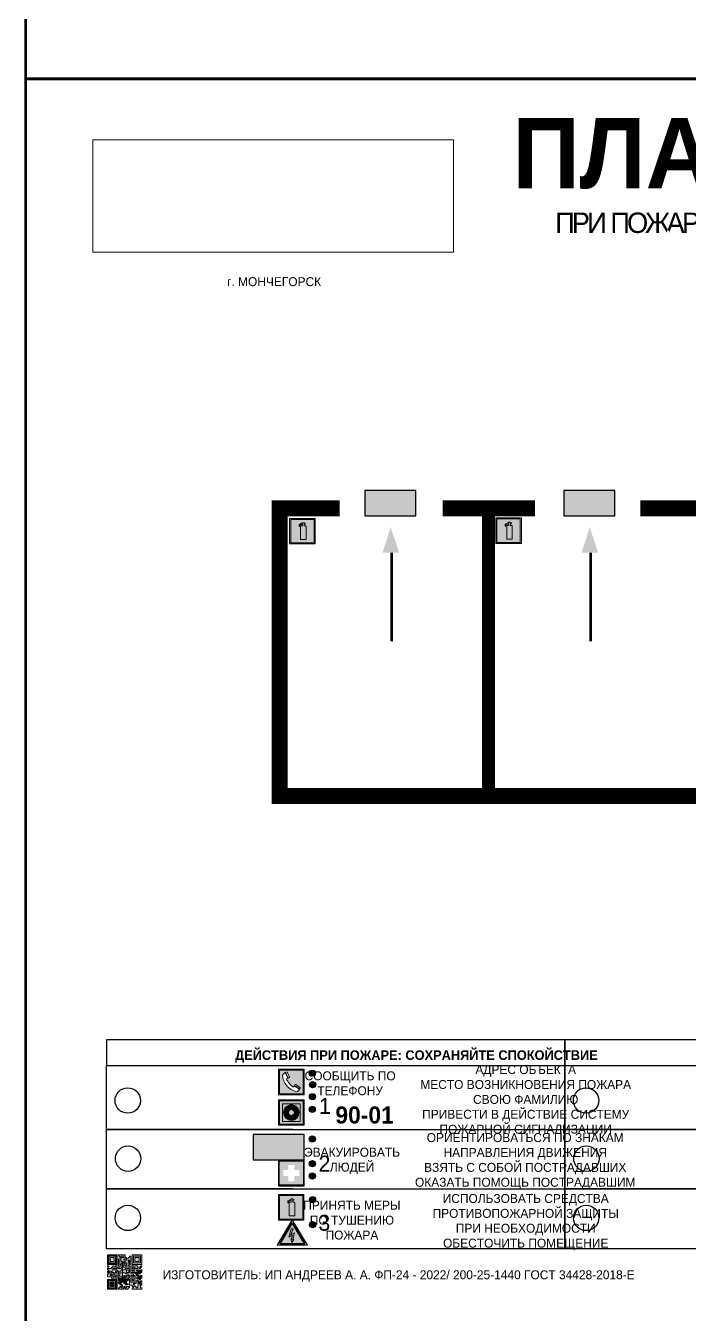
# Model space of a CAD drawing. Header units: millimetres. Extents: x 13114 to 67229, y 22859 to 38520.
# Drawn here: x 25022.8 to 25230.9, y 30509.6 to 30913.4 of the extents above; entities that cross this region are included whole.
import ezdxf

# ---------------------------------------------------------------- set-up
doc = ezdxf.new("R2010")
doc.units = ezdxf.units.MM
doc.layers.add('План_Штампы', color=7, linetype='Continuous')
doc.styles.add('обычный', font='arial.ttf')
picture_1 = doc.add_image_def('image1.jpg', size_in_pixel=(337, 105))

# ---------------------------------------------------------------- blocks, each defined once
blk = doc.blocks.new('A$C3E6D3DDE')
at = {"lineweight": 5}
h = blk.add_hatch(color=40, dxfattribs=at)
h.paths.add_polyline_path([(24.1, 1.45), (16.46, -11.35), (31.74, -11.35)])
h.paths.add_polyline_path([(24.09, -0.46), (30.03, -10.41), (18.14, -10.41)], flags=16)
h.paths.add_polyline_path([(24.54, -3.08), (23.41, -6.02), (25.13, -5.01), (24.33, -8.5), (24.82, -8.27), (23.79, -9.86), (23.4, -8.04), (23.8, -8.43), (24.04, -6.29), (22.39, -7.25), (23.44, -3.08)], flags=0)
h = blk.add_hatch(color=256, dxfattribs=at)
h.paths.add_polyline_path([(24.37, 0.03, 0.567511), (23.82, 0.03), (17.59, -10.4, 0.582454), (17.86, -10.88), (30.32, -10.88, 0.582149), (30.6, -10.4)])
h.paths.add_polyline_path([(24.09, -0.46), (18.14, -10.41), (30.03, -10.41)], flags=16)
h.paths.add_polyline_path([(24.54, -3.08), (23.41, -6.02), (25.13, -5.01), (24.33, -8.5), (24.82, -8.27), (23.79, -9.86), (23.4, -8.04), (23.8, -8.43), (24.04, -6.29), (22.39, -7.25), (23.44, -3.08)], flags=0)
h = blk.add_hatch(color=40, dxfattribs=at)
h.paths.add_polyline_path([(24.09, -0.46), (18.14, -10.41), (30.03, -10.41)])
h.paths.add_polyline_path([(24.82, -8.27), (23.79, -9.86), (23.4, -8.04), (23.8, -8.43), (24.04, -6.29), (22.39, -7.25), (23.44, -3.08), (24.54, -3.08), (23.41, -6.02), (25.13, -5.01), (24.33, -8.5)], flags=16)
at = {"color": 40, "lineweight": 5}
for p, q in [((16.46, -11.35), (24.1, 1.45)), ((24.1, 1.45), (31.74, -11.35))]:
    blk.add_line(p, q, dxfattribs=at)
at = {"lineweight": 5}
for p, q in [((17.59, -10.4), (23.82, 0.03)), ((24.37, 0.03), (30.6, -10.4)), ((18.14, -10.41), (24.09, -0.46)), ((23.44, -3.08), (22.39, -7.25)), ((22.39, -7.25), (24.04, -6.29)), ((23.41, -6.02), (24.54, -3.08)), ((25.13, -5.01), (23.41, -6.02)), ((24.54, -3.08), (23.44, -3.08)), ((24.04, -6.29), (23.8, -8.43)), ((24.09, -0.46), (30.03, -10.41)), ((24.33, -8.5), (25.13, -5.01)), ((17.86, -10.88), (30.32, -10.88)), ((18.14, -10.41), (30.03, -10.41)), ((23.8, -8.43), (23.4, -8.04)), ((23.4, -8.04), (23.79, -9.86)), ((23.79, -9.86), (24.82, -8.27)), ((24.82, -8.27), (24.33, -8.5))]:
    blk.add_line(p, q, dxfattribs=at)
at = {"color": 50, "lineweight": 5}
blk.add_line((31.74, -11.35), (16.46, -11.35), dxfattribs=at)
blk = doc.blocks.new('QR')
at = {"lineweight": 0}
h = blk.add_hatch(color=256, dxfattribs=at)
h.dxf.hatch_style = 1
h.paths.add_polyline_path([(9241.16, 2687.38), (9242.01, 2687.38), (9242.01, 2687.83), (9241.59, 2687.83), (9241.59, 2688.68), (9239.45, 2688.68), (9239.45, 2688.25), (9239.86, 2688.25), (9239.86, 2687.83), (9240.29, 2687.83), (9240.29, 2688.25), (9241.16, 2688.25), (9241.16, 2687.83), (9240.29, 2687.83), (9240.29, 2687.38), (9239.45, 2687.38), (9239.45, 2685.22), (9238.57, 2685.22), (9238.57, 2684.8), (9239.02, 2684.8), (9239.02, 2684.37), (9238.13, 2684.37), (9238.13, 2683.92), (9239.02, 2683.92), (9239.02, 2683.5), (9239.44, 2683.5), (9239.44, 2682.64), (9239.87, 2682.64), (9239.87, 2682.18), (9239.44, 2682.18), (9239.44, 2682.64), (9238.13, 2682.64), (9238.13, 2681.76), (9237.71, 2681.76), (9237.71, 2682.64), (9238.13, 2682.64), (9238.13, 2683.07), (9237.27, 2683.07), (9237.27, 2683.51), (9237.71, 2683.51), (9237.71, 2684.37), (9238.13, 2684.37), (9238.13, 2685.22), (9237.71, 2685.22), (9237.71, 2684.8), (9237.28, 2684.8), (9237.28, 2684.38), (9235.98, 2684.38), (9235.98, 2683.92), (9236.4, 2683.92), (9236.4, 2683.49), (9236.84, 2683.49), (9236.84, 2683.07), (9236.4, 2683.07), (9236.4, 2682.64), (9235.98, 2682.64), (9235.98, 2681.76), (9237.29, 2681.76), (9237.29, 2681.33), (9239.43, 2681.33), (9239.43, 2681.76), (9240.74, 2681.76), (9240.74, 2683.05), (9239.87, 2683.05), (9239.87, 2683.5), (9240.29, 2683.5), (9240.29, 2683.91), (9240.74, 2683.91), (9240.74, 2684.81), (9240.29, 2684.81), (9240.29, 2684.79), (9240.29, 2684.37), (9239.45, 2684.37), (9239.45, 2684.8), (9239.87, 2684.8), (9239.87, 2685.21), (9240.74, 2685.21), (9240.74, 2686.1), (9240.29, 2686.1), (9240.29, 2685.64), (9239.86, 2685.64), (9239.86, 2686.95), (9240.29, 2686.95), (9240.29, 2686.52), (9240.74, 2686.52), (9240.74, 2686.1), (9241.16, 2686.1), (9241.16, 2686.53), (9241.59, 2686.53), (9241.59, 2686.1), (9242.02, 2686.1), (9242.02, 2685.21), (9241.59, 2685.21), (9241.59, 2686.1), (9241.16, 2686.1), (9241.16, 2685.21), (9240.74, 2685.21), (9240.74, 2684.81), (9242.89, 2684.81), (9242.89, 2685.22), (9242.47, 2685.22), (9242.47, 2686.11), (9242.89, 2686.11), (9242.89, 2686.52), (9242.46, 2686.52), (9242.46, 2686.95), (9242.89, 2686.95), (9242.89, 2686.52), (9243.32, 2686.52), (9243.32, 2688.26), (9242.9, 2688.26), (9242.9, 2687.83), (9242.47, 2687.83), (9242.47, 2687.38), (9242.01, 2687.38), (9242.01, 2686.94), (9241.16, 2686.94)])
h.paths.add_polyline_path([(9239.02, 2682.18), (9239.02, 2681.76), (9238.54, 2681.76), (9238.54, 2682.18)], flags=16)
h.paths.add_polyline_path([(9237.27, 2682.65), (9237.27, 2682.19), (9236.83, 2682.19), (9236.83, 2682.65)], flags=16)
h = blk.add_hatch(color=256, dxfattribs=at)
h.dxf.hatch_style = 1
h.paths.add_polyline_path([(9238.15, 2687.83), (9236.83, 2687.83), (9236.83, 2686.52), (9238.15, 2686.52)], flags=0)
h.paths.add_polyline_path([(9239.01, 2685.65), (9239.01, 2688.68), (9235.98, 2688.68), (9235.98, 2685.65)])
h.paths.add_polyline_path([(9236.41, 2686.1), (9236.41, 2688.26), (9238.56, 2688.26), (9238.56, 2686.1)], flags=16)
h.paths.add_polyline_path([(9236.83, 2686.52), (9236.83, 2687.83), (9238.15, 2687.83), (9238.15, 2686.52)], flags=0)
h = blk.add_hatch(color=256, dxfattribs=at)
h.dxf.hatch_style = 1
h.paths.add_polyline_path([(9243.32, 2686.11), (9242.89, 2686.11), (9242.89, 2685.64), (9243.32, 2685.64)])
h.paths.add_polyline_path([(9239.02, 2683.07), (9239.02, 2683.5), (9238.56, 2683.5), (9238.56, 2683.07)])
h.paths.add_polyline_path([(9236.4, 2684.8), (9236.4, 2685.22), (9235.98, 2685.22), (9235.98, 2684.8)])
h.paths.add_polyline_path([(9236.4, 2683.07), (9236.4, 2683.49), (9235.98, 2683.49), (9235.98, 2683.07)])
h = blk.add_hatch(color=256, dxfattribs=at)
h.dxf.hatch_style = 1
h.paths.add_polyline_path([(9238.15, 2686.52), (9238.15, 2687.83), (9236.83, 2687.83), (9236.83, 2686.52)])
h.paths.add_polyline_path([(9245.91, 2686.52), (9245.91, 2687.83), (9244.59, 2687.83), (9244.59, 2686.52)], flags=0)
h.paths.add_polyline_path([(9246.77, 2685.65), (9246.77, 2688.68), (9243.74, 2688.68), (9243.74, 2685.65)])
h.paths.add_polyline_path([(9244.17, 2686.1), (9244.17, 2688.26), (9246.32, 2688.26), (9246.32, 2686.1)], flags=16)
h.paths.add_polyline_path([(9244.59, 2686.52), (9244.59, 2687.83), (9245.91, 2687.83), (9245.91, 2686.52)], flags=0)
h = blk.add_hatch(color=256, dxfattribs=at)
h.dxf.hatch_style = 1
h.paths.add_polyline_path([(9240.75, 2681.76), (9240.75, 2681.35), (9241.17, 2681.35), (9241.17, 2681.76)])
h.paths.add_polyline_path([(9241.6, 2682.18), (9241.17, 2682.18), (9241.17, 2681.76), (9241.6, 2681.76)])
h.paths.add_polyline_path([(9242.47, 2681.34), (9242.47, 2682.19), (9242.02, 2682.19), (9242.02, 2681.76), (9241.6, 2681.76), (9241.6, 2681.34)])
h.paths.add_polyline_path([(9239.87, 2678.3), (9239.44, 2678.3), (9239.44, 2677.89), (9241.17, 2677.89), (9241.17, 2678.3), (9240.28, 2678.3), (9240.28, 2678.73), (9239.87, 2678.73)])
h.paths.add_polyline_path([(9240.75, 2678.73), (9240.75, 2679.19), (9240.28, 2679.19), (9240.28, 2678.73)])
h.paths.add_polyline_path([(9241.6, 2678.73), (9241.17, 2678.73), (9241.17, 2678.3), (9241.6, 2678.3)])
h.paths.add_polyline_path([(9242.02, 2678.3), (9241.6, 2678.3), (9241.6, 2677.89), (9242.48, 2677.89), (9242.48, 2678.31), (9242.9, 2678.31), (9242.9, 2678.73), (9242.02, 2678.73)])
h.paths.add_polyline_path([(9246.36, 2684.37), (9246.36, 2684.79), (9245.93, 2684.79), (9245.93, 2684.37)])
h.paths.add_polyline_path([(9246.78, 2685.2), (9246.36, 2685.2), (9246.36, 2684.79), (9246.78, 2684.79)])
h.paths.add_polyline_path([(9245.91, 2687.83), (9244.59, 2687.83), (9244.59, 2686.52), (9245.91, 2686.52)])
h = blk.add_hatch(color=256, dxfattribs=at)
h.dxf.hatch_style = 1
h.paths.add_polyline_path([(9243.32, 2682.64), (9243.32, 2683.07), (9244.62, 2683.07), (9244.62, 2684.37), (9243.74, 2684.37), (9243.74, 2684.8), (9244.62, 2684.8), (9244.62, 2684.37), (9245.48, 2684.37), (9245.48, 2685.22), (9243.32, 2685.22), (9243.32, 2683.5), (9242.89, 2683.5), (9242.89, 2683.06), (9242.01, 2683.06), (9242.01, 2683.91), (9242.47, 2683.91), (9242.47, 2683.5), (9242.89, 2683.5), (9242.89, 2684.38), (9241.59, 2684.38), (9241.59, 2683.91), (9240.74, 2683.91), (9240.74, 2683.05), (9241.59, 2683.05), (9241.59, 2682.64), (9242.47, 2682.64), (9242.47, 2682.19), (9242.91, 2682.19), (9242.91, 2681.34), (9242.48, 2681.34), (9242.48, 2680.91), (9242.91, 2680.91), (9242.91, 2679.17), (9243.75, 2679.17), (9243.75, 2678.73), (9244.2, 2678.73), (9244.2, 2678.3), (9243.75, 2678.3), (9243.75, 2677.88), (9246.78, 2677.88), (9246.78, 2678.3), (9246.35, 2678.3), (9246.35, 2679.19), (9245.48, 2679.19), (9245.48, 2678.31), (9245.05, 2678.31), (9245.05, 2678.73), (9244.62, 2678.73), (9244.62, 2679.19), (9244.2, 2679.19), (9244.2, 2679.61), (9245.05, 2679.61), (9245.05, 2680.46), (9245.48, 2680.46), (9245.48, 2681.34), (9245.04, 2681.34), (9245.04, 2681.76), (9244.63, 2681.76), (9244.63, 2682.19), (9244.21, 2682.19), (9244.21, 2681.76), (9243.32, 2681.76), (9243.32, 2682.19), (9244.21, 2682.19), (9244.21, 2682.64)])
h.paths.add_polyline_path([(9243.75, 2683.49), (9243.75, 2683.92), (9244.21, 2683.92), (9244.21, 2683.49)], flags=16)
h.paths.add_polyline_path([(9243.32, 2681.34), (9244.63, 2681.34), (9244.63, 2680.04), (9243.32, 2680.04)], flags=16)
h.paths.add_polyline_path([(9243.76, 2680.89), (9244.18, 2680.89), (9244.18, 2680.48), (9243.76, 2680.48)], flags=0)
h = blk.add_hatch(color=256, dxfattribs=at)
h.dxf.hatch_style = 1
h.paths.add_polyline_path([(9246.36, 2683.07), (9246.78, 2683.07), (9246.78, 2683.92), (9246.36, 2683.92), (9246.36, 2683.49), (9245.92, 2683.49), (9245.92, 2683.92), (9245.06, 2683.92), (9245.06, 2683.49), (9245.48, 2683.49), (9245.48, 2683.07), (9244.62, 2683.07), (9244.62, 2682.65), (9245.05, 2682.65), (9245.05, 2682.18), (9245.48, 2682.18), (9245.48, 2682.65), (9246.36, 2682.65)])
h.paths.add_polyline_path([(9246.78, 2682.18), (9246.36, 2682.18), (9246.36, 2681.75), (9245.92, 2681.75), (9245.92, 2682.18), (9245.48, 2682.18), (9245.48, 2681.34), (9245.48, 2681.34), (9245.94, 2681.34), (9245.94, 2680.91), (9246.36, 2680.91), (9246.36, 2681.34), (9246.78, 2681.34)])
h = blk.add_hatch(color=256, dxfattribs=at)
h.dxf.hatch_style = 1
h.paths.add_polyline_path([(9235.98, 2680.9), (9235.98, 2677.86), (9239.02, 2677.86), (9239.02, 2680.9)])
h.paths.add_polyline_path([(9238.57, 2680.48), (9238.57, 2678.32), (9236.41, 2678.32), (9236.41, 2680.48)], flags=16)
h.paths.add_polyline_path([(9238.15, 2680.05), (9238.15, 2678.74), (9236.83, 2678.74), (9236.83, 2680.05)], flags=0)
h = blk.add_hatch(color=256, dxfattribs=at)
h.dxf.hatch_style = 1
h.paths.add_polyline_path([(9238.15, 2680.05), (9236.83, 2680.05), (9236.83, 2678.74), (9238.15, 2678.74)])
h = blk.add_hatch(color=256, dxfattribs=at)
h.dxf.hatch_style = 1
h.paths.add_polyline_path([(9242.02, 2680.46), (9242.48, 2680.46), (9242.48, 2680.91), (9241.58, 2680.91), (9241.58, 2681.35), (9241.17, 2681.35), (9241.17, 2680.91), (9240.75, 2680.91), (9240.75, 2681.33), (9239.43, 2681.33), (9239.43, 2680.46), (9239.86, 2680.46), (9239.86, 2680.92), (9240.3, 2680.92), (9240.3, 2680.46), (9239.86, 2680.46), (9239.86, 2680.04), (9239.44, 2680.04), (9239.44, 2679.62), (9239.86, 2679.62), (9239.86, 2679.19), (9240.29, 2679.19), (9240.29, 2680.03), (9241.18, 2680.03), (9241.18, 2680.47), (9241.6, 2680.47), (9241.6, 2680.03), (9241.18, 2680.03), (9241.18, 2679.61), (9241.6, 2679.61), (9241.6, 2679.19), (9242.47, 2679.19), (9242.47, 2679.6), (9242.02, 2679.6)])
h = blk.add_hatch(color=256, dxfattribs=at)
h.dxf.hatch_style = 1
h.paths.add_polyline_path([(9244.18, 2680.48), (9244.18, 2680.89), (9243.76, 2680.89), (9243.76, 2680.48)])
h = blk.add_hatch(color=256, dxfattribs=at)
h.dxf.hatch_style = 1
h.paths.add_polyline_path([(9245.93, 2680.04), (9245.93, 2680.46), (9245.48, 2680.46), (9245.48, 2679.62), (9246.35, 2679.62), (9246.35, 2680.04)])
h.paths.add_polyline_path([(9246.78, 2680.04), (9246.78, 2680.46), (9246.35, 2680.46), (9246.35, 2680.04)])
h.paths.add_polyline_path([(9246.78, 2679.18), (9246.78, 2679.62), (9246.35, 2679.62), (9246.35, 2679.18)])
for points in [[(9237.71, 2685.22), (9238.13, 2685.22), (9238.13, 2684.37), (9237.71, 2684.37), (9237.71, 2683.51), (9237.27, 2683.51), (9237.27, 2683.07), (9238.13, 2683.07), (9238.13, 2682.64), (9237.71, 2682.64), (9237.71, 2681.76), (9238.13, 2681.76), (9238.13, 2682.64), (9239.44, 2682.64), (9239.44, 2683.5), (9239.02, 2683.5), (9239.02, 2683.07), (9238.56, 2683.07), (9238.56, 2683.5), (9239.02, 2683.5), (9239.02, 2683.92), (9238.13, 2683.92), (9238.13, 2684.37), (9239.02, 2684.37), (9239.02, 2684.8), (9238.57, 2684.8), (9238.57, 2685.22), (9239.45, 2685.22), (9239.45, 2687.38), (9240.29, 2687.38), (9240.29, 2687.83), (9239.86, 2687.83), (9239.86, 2688.25), (9239.45, 2688.25), (9239.45, 2688.68), (9241.59, 2688.68), (9241.59, 2687.83), (9242.01, 2687.83), (9242.01, 2687.38), (9242.47, 2687.38), (9242.47, 2687.83), (9242.9, 2687.83), (9242.9, 2688.26), (9243.32, 2688.26), (9243.32, 2686.52), (9242.89, 2686.52), (9242.89, 2686.11), (9243.32, 2686.11), (9243.32, 2685.64), (9242.89, 2685.64), (9242.89, 2686.11), (9242.47, 2686.11), (9242.47, 2685.22), (9242.89, 2685.22), (9242.89, 2684.81), (9240.74, 2684.81), (9240.74, 2683.91), (9241.59, 2683.91), (9241.59, 2684.38), (9242.89, 2684.38), (9242.89, 2683.5), (9242.47, 2683.5), (9242.47, 2683.91), (9242.01, 2683.91), (9242.01, 2683.06), (9242.89, 2683.06), (9242.89, 2683.5), (9243.32, 2683.5), (9243.32, 2685.22), (9245.48, 2685.22), (9245.48, 2684.37), (9244.62, 2684.37), (9244.62, 2683.07), (9245.48, 2683.07), (9245.48, 2683.49), (9245.06, 2683.49), (9245.06, 2683.92), (9245.92, 2683.92), (9245.92, 2683.49), (9246.36, 2683.49), (9246.36, 2683.92), (9246.78, 2683.92), (9246.78, 2683.07), (9246.36, 2683.07), (9246.36, 2682.65), (9245.48, 2682.65), (9245.48, 2682.18), (9245.92, 2682.18), (9245.92, 2681.75), (9246.36, 2681.75), (9246.36, 2682.18), (9246.78, 2682.18), (9246.78, 2681.34), (9246.36, 2681.34), (9246.36, 2680.91), (9245.94, 2680.91), (9245.94, 2681.34), (9245.48, 2681.34), (9245.48, 2680.46), (9245.93, 2680.46), (9245.93, 2680.04), (9246.35, 2680.04), (9246.35, 2680.46), (9246.78, 2680.46), (9246.78, 2680.04), (9246.78, 2680.04), (9246.35, 2680.04), (9246.35, 2679.62), (9246.78, 2679.62), (9246.78, 2679.18), (9246.35, 2679.18), (9246.35, 2678.3), (9246.78, 2678.3), (9246.78, 2677.88), (9243.75, 2677.88), (9243.75, 2678.3), (9244.2, 2678.3), (9244.2, 2678.73), (9243.75, 2678.73), (9243.75, 2679.17), (9242.91, 2679.17), (9242.91, 2680.91), (9242.48, 2680.91), (9242.48, 2680.46), (9242.02, 2680.46), (9242.02, 2679.6), (9242.47, 2679.6), (9242.47, 2679.19), (9241.6, 2679.19), (9241.6, 2679.61), (9241.18, 2679.61), (9241.18, 2680.03), (9240.29, 2680.03), (9240.29, 2679.19), (9240.75, 2679.19), (9240.75, 2678.73), (9240.28, 2678.73), (9240.28, 2678.3), (9241.17, 2678.3), (9241.17, 2678.73), (9241.6, 2678.73), (9241.6, 2678.3), (9242.02, 2678.3), (9242.02, 2678.73), (9242.9, 2678.73), (9242.9, 2678.31), (9242.48, 2678.31), (9242.48, 2677.89), (9241.6, 2677.89), (9241.6, 2678.3), (9241.17, 2678.3), (9241.17, 2677.89), (9239.44, 2677.89), (9239.44, 2678.3), (9239.87, 2678.3), (9239.87, 2678.73), (9240.28, 2678.73), (9240.28, 2679.19), (9240.29, 2679.19), (9239.86, 2679.19), (9239.86, 2679.62), (9239.44, 2679.62), (9239.44, 2680.04), (9239.86, 2680.04), (9239.86, 2680.46), (9239.43, 2680.46), (9239.43, 2681.33), (9237.29, 2681.33), (9237.29, 2681.76), (9235.98, 2681.76), (9235.98, 2682.64), (9236.4, 2682.64), (9236.4, 2683.07), (9235.98, 2683.07), (9235.98, 2683.49), (9236.4, 2683.49), (9236.4, 2683.92), (9235.98, 2683.92), (9235.98, 2684.38), (9237.28, 2684.38), (9237.28, 2684.8), (9237.71, 2684.8), (9237.71, 2685.22), (9237.92, 2685.22)], [(9240.74, 2686.1), (9240.74, 2686.52), (9240.29, 2686.52), (9240.29, 2686.95), (9239.86, 2686.95), (9239.86, 2685.64), (9240.29, 2685.64), (9240.29, 2686.1), (9240.74, 2686.1), (9240.74, 2686.52)], [(9240.74, 2683.05), (9240.74, 2681.76), (9239.43, 2681.76), (9239.43, 2681.33), (9240.75, 2681.33), (9240.75, 2681.35), (9240.75, 2680.91), (9241.17, 2680.91), (9241.17, 2681.35), (9241.58, 2681.35), (9241.58, 2680.91), (9242.48, 2680.91), (9242.48, 2681.34), (9242.91, 2681.34), (9242.91, 2682.19), (9242.47, 2682.19), (9242.47, 2682.64), (9241.59, 2682.64), (9241.59, 2683.05), (9240.74, 2683.05)], [(9240.74, 2685.21), (9239.87, 2685.21), (9239.87, 2684.8), (9239.45, 2684.8), (9239.45, 2684.37), (9240.29, 2684.37), (9240.29, 2684.79), (9240.29, 2684.81), (9240.74, 2684.81), (9240.74, 2685.21), (9239.87, 2685.21)], [(9240.74, 2683.91), (9240.29, 2683.91), (9240.29, 2683.5), (9239.87, 2683.5), (9239.87, 2683.05), (9240.74, 2683.05), (9240.74, 2683.91)], [(9241.6, 2681.76), (9242.02, 2681.76), (9242.02, 2682.19), (9242.47, 2682.19), (9242.47, 2681.34), (9241.6, 2681.34), (9241.6, 2681.76)], [(9244.62, 2683.07), (9243.32, 2683.07), (9243.32, 2682.64), (9244.21, 2682.64), (9244.21, 2682.19), (9243.32, 2682.19), (9243.32, 2681.76), (9244.21, 2681.76), (9244.21, 2682.19), (9244.63, 2682.19), (9244.63, 2681.76), (9245.04, 2681.76), (9245.04, 2681.34), (9245.48, 2681.34)], [(9244.62, 2684.37), (9244.62, 2684.8), (9243.74, 2684.8), (9243.74, 2684.37), (9244.62, 2684.37)], [(9245.48, 2682.18), (9245.05, 2682.18), (9245.05, 2682.65), (9244.62, 2682.65), (9244.62, 2683.07)], [(9245.48, 2682.18), (9245.48, 2681.34)], [(9239.86, 2680.46), (9239.86, 2680.92), (9240.3, 2680.92), (9240.3, 2680.46), (9239.86, 2680.46)], [(9245.48, 2680.46), (9245.05, 2680.46), (9245.05, 2679.61), (9244.2, 2679.61), (9244.2, 2679.19), (9244.62, 2679.19), (9244.62, 2678.73), (9245.05, 2678.73), (9245.05, 2678.31), (9245.48, 2678.31), (9245.48, 2679.19), (9246.35, 2679.19), (9246.35, 2679.07)], [(9246.35, 2679.62), (9245.48, 2679.62), (9245.48, 2680.46)], [(9245.48, 2680.46), (9245.48, 2679.62), (9246.35, 2679.62), (9246.35, 2680.04), (9245.93, 2680.04), (9245.93, 2680.46), (9245.48, 2680.46), (9245.48, 2679.62)], [(9246.35, 2679.62), (9246.35, 2679.18)]]:
    blk.add_lwpolyline(points, dxfattribs=at)
for points in [[(9235.98, 2685.65), (9239.01, 2685.65), (9239.01, 2688.68), (9235.98, 2688.68)], [(9236.41, 2688.26), (9238.56, 2688.26), (9238.56, 2686.1), (9236.41, 2686.1)], [(9236.83, 2687.83), (9238.15, 2687.83), (9238.15, 2686.52), (9236.83, 2686.52)], [(9240.29, 2687.83), (9241.16, 2687.83), (9241.16, 2688.25), (9240.29, 2688.25)], [(9240.29, 2688.25), (9241.16, 2688.25), (9241.16, 2687.83), (9240.29, 2687.83)], [(9241.16, 2686.1), (9240.74, 2686.1), (9240.74, 2685.21), (9241.16, 2685.21)], [(9242.01, 2687.38), (9241.16, 2687.38), (9241.16, 2686.94), (9242.01, 2686.94)], [(9241.16, 2687.38), (9242.01, 2687.38), (9242.01, 2686.94), (9241.16, 2686.94)], [(9241.16, 2686.53), (9241.59, 2686.53), (9241.59, 2686.1), (9241.16, 2686.1)], [(9241.59, 2686.1), (9242.02, 2686.1), (9242.02, 2685.21), (9241.59, 2685.21)], [(9242.89, 2686.52), (9242.46, 2686.52), (9242.46, 2686.95), (9242.89, 2686.95)], [(9243.74, 2685.65), (9246.77, 2685.65), (9246.77, 2688.68), (9243.74, 2688.68)], [(9244.17, 2688.26), (9246.32, 2688.26), (9246.32, 2686.1), (9244.17, 2686.1)], [(9244.59, 2687.83), (9245.91, 2687.83), (9245.91, 2686.52), (9244.59, 2686.52)], [(9235.98, 2684.8), (9236.4, 2684.8), (9236.4, 2685.22), (9235.98, 2685.22)], [(9236.4, 2683.07), (9236.84, 2683.07), (9236.84, 2683.49), (9236.4, 2683.49)], [(9236.83, 2682.19), (9237.27, 2682.19), (9237.27, 2682.65), (9236.83, 2682.65)], [(9238.54, 2682.18), (9239.02, 2682.18), (9239.02, 2681.76), (9238.54, 2681.76)], [(9239.44, 2682.64), (9239.87, 2682.64), (9239.87, 2682.18), (9239.44, 2682.18)], [(9240.75, 2681.76), (9241.17, 2681.76), (9241.17, 2681.35), (9240.75, 2681.35)], [(9241.17, 2682.18), (9241.6, 2682.18), (9241.6, 2681.76), (9241.17, 2681.76)], [(9243.75, 2683.92), (9244.21, 2683.92), (9244.21, 2683.49), (9243.75, 2683.49)], [(9245.93, 2684.79), (9246.36, 2684.79), (9246.36, 2684.37), (9245.93, 2684.37)], [(9246.36, 2685.2), (9246.78, 2685.2), (9246.78, 2684.79), (9246.36, 2684.79)], [(9235.98, 2677.86), (9239.02, 2677.86), (9239.02, 2680.9), (9235.98, 2680.9)], [(9236.41, 2680.48), (9238.57, 2680.48), (9238.57, 2678.32), (9236.41, 2678.32)], [(9236.83, 2680.05), (9238.15, 2680.05), (9238.15, 2678.74), (9236.83, 2678.74)], [(9241.18, 2680.03), (9241.6, 2680.03), (9241.6, 2680.47), (9241.18, 2680.47)], [(9243.32, 2680.04), (9244.63, 2680.04), (9244.63, 2681.34), (9243.32, 2681.34)], [(9243.76, 2680.89), (9244.18, 2680.89), (9244.18, 2680.48), (9243.76, 2680.48)]]:
    blk.add_lwpolyline(points, close=True, dxfattribs=at)
blk = doc.blocks.new('A$C456E1F9C')
at = {"lineweight": 5}
h = blk.add_hatch(color=242, dxfattribs=at)
h.paths.add_polyline_path([(0.51, -1.47), (0.51, -13.26), (12.29, -13.26), (12.29, -1.47)])
h.paths.add_polyline_path([(5.42, -4.95, -0.254479), (4.78, -5.4), (3.52, -2.53, -0.209735), (4.23, -2.4)], flags=16)
h.paths.add_polyline_path([(8.53, -8.6), (10.87, -10.17), (10.54, -10.76), (8.03, -9.13, -0.192251)], flags=16)
h.paths.add_polyline_path([(4.61, -5.49, 0.005518), (3.87, -5.72, 0.128647), (7.49, -10.01, 0.00809), (7.83, -9.33), (10.47, -10.97, -0.16736), (8.99, -12.25, -0.327862), (1.95, -3.95, -0.166952), (3.36, -2.62)], flags=16)
at = {"color": 242, "lineweight": 5}
for p, q in [((0, -13.77), (0, -0.97)), ((12.8, -0.97), (0, -0.97)), ((4.61, -5.49), (3.36, -2.62)), ((3.52, -2.53), (4.78, -5.4)), ((4.23, -2.4), (5.42, -4.95)), ((12.8, -13.77), (12.8, -0.97)), ((7.83, -9.33), (10.47, -10.97)), ((8.03, -9.13), (10.54, -10.76)), ((10.81, -10.12), (8.53, -8.6)), ((10.54, -10.76), (10.8, -10.3)), ((10.8, -10.3), (10.81, -10.12)), ((0, -13.77), (12.8, -13.77))]:
    blk.add_line(p, q, dxfattribs=at)
blk.add_lwpolyline([(0.51, -1.47), (12.29, -1.47), (12.29, -13.26), (0.51, -13.26)], close=True, dxfattribs=at)
for centre, radius, start, end in [((4.59, -5.34), 2.99, 114.28453, 152.19739), ((11.12, -3.31), 9.19, 183.99153, 256.60086), ((4.02, -3.27), 0.891, 76.32839, 123.70924), ((14.98, -39.1), 35.17, 107.14873, 108.41345), ((13.86, -0.94), 11.08, 205.55365, 234.87622), ((4.68, -4.59), 0.824, 276.9621, 334.07228), ((-13.31, 0.8), 23.44, 332.54871, 334.40268), ((8.94, -9.5), 0.989, 114.40924, 157.93883), ((7.87, -9.46), 3, 291.92908, 329.9329)]:
    blk.add_arc(centre, radius, start, end, dxfattribs=at)
blk = doc.blocks.new('A$C54414219')
at = {"true_color": 0xffffff}
h = blk.add_hatch(color=7, dxfattribs=at)
h.paths.add_polyline_path([(2.39, -9.45), (2.39, -18.3), (11.23, -18.3), (11.23, -9.45)], flags=0)
h.paths.add_polyline_path([(10.71, -13.87, -1), (2.92, -13.87, -1)], flags=0)
h.paths.add_polyline_path([(8.3, -13.87, -1), (5.33, -13.87, -1)], flags=0)
h.paths.add_polyline_path([(0.41, -7.47), (0.41, -20.27), (13.21, -20.27), (13.21, -7.47)])
h.paths.add_polyline_path([(0.92, -19.77), (12.71, -19.77), (12.71, -7.98), (0.92, -7.98)], flags=16)
h.paths.add_polyline_path([(11.23, -9.45), (11.23, -18.3), (2.39, -18.3), (2.39, -9.45)], flags=0)
at = {"lineweight": 5}
h = blk.add_hatch(color=242, dxfattribs=at)
h.paths.add_polyline_path([(12.71, -7.98), (0.92, -7.98), (0.92, -19.77), (12.71, -19.77)])
h.paths.add_polyline_path([(11.23, -18.3), (2.39, -18.3), (2.39, -9.45), (11.23, -9.45)], flags=16)
h.paths.add_polyline_path([(10.71, -13.87, -1), (2.92, -13.87, -1)], flags=0)
h.paths.add_polyline_path([(8.3, -13.87, -1), (5.33, -13.87, -1)], flags=0)
at = {"true_color": 0xffffff}
h = blk.add_hatch(color=7, dxfattribs=at)
h.paths.add_polyline_path([(2.39, -9.45), (2.39, -18.3), (11.23, -18.3), (11.23, -9.45)])
h.paths.add_polyline_path([(10.71, -13.87, -1), (2.92, -13.87, -1)], flags=16)
h.paths.add_polyline_path([(8.3, -13.87, -1), (5.33, -13.87, -1)], flags=0)
at = {"lineweight": 5}
h = blk.add_hatch(color=242, dxfattribs=at)
h.paths.add_polyline_path([(2.92, -13.87, 1), (10.71, -13.87, 1)])
h.paths.add_polyline_path([(8.3, -13.87, -1), (5.33, -13.87, -1)], flags=16)
at = {"color": 242, "lineweight": 5}
for p, q in [((0.41, -20.27), (0.41, -7.47)), ((0.41, -7.47), (13.21, -7.47)), ((0.41, -7.47), (13.21, -7.47)), ((13.21, -20.27), (13.21, -7.47)), ((0.41, -20.27), (13.21, -20.27))]:
    blk.add_line(p, q, dxfattribs=at)
for points in [[(0.92, -7.98), (12.71, -7.98), (12.71, -19.77), (0.92, -19.77)], [(2.39, -9.45), (11.23, -9.45), (11.23, -18.3), (2.39, -18.3)]]:
    blk.add_lwpolyline(points, close=True, dxfattribs=at)
for radius in [3.89, 1.49]:
    blk.add_circle((6.81, -13.87), radius, dxfattribs=at)
blk = doc.blocks.new('A$C32E8229D')
at = {"true_color": 0xffffff}
blk.add_hatch(color=7, dxfattribs=at).paths.add_polyline_path([(0, 0), (0, -8), (16, -8), (16, 0)])
h = blk.add_hatch(color=126)
h.paths.add_polyline_path([(0.2, -0.2), (15.8, -0.2), (15.8, -7.8), (0.2, -7.8)])
h.paths.add_polyline_path([(13.49, -2.05), (12.08, -2.05), (11.37, -2.63, 0.162397), (11.29, -2.84), (11.29, -3.63), (10.35, -3.63), (10.35, -4.05), (11.68, -4.05), (11.68, -3.48), (12.26, -4.28), (11.29, -5.1), (11.29, -6.78), (11.85, -6.78), (11.85, -5.44), (12.8, -4.64), (12.8, -5.94), (14.46, -5.94), (14.46, -5.39), (13.45, -5.39), (13.45, -3.97), (12.46, -2.59), (13.15, -2.59), (13.69, -3.34), (14.18, -3)], flags=16)
h.paths.add_polyline_path([(10.74, -1.82, 1), (11.8, -1.82, 1)], flags=16)
h.paths.add_polyline_path([(9.39, -3.59), (5.99, -3.59), (6.56, -3.03), (5.91, -3.03), (5.1, -3.83), (5.91, -4.64), (6.56, -4.64), (5.99, -4.09), (9.39, -4.09)], flags=16)
h.paths.add_polyline_path([(4.29, -1.08), (1.72, -1.08), (1.72, -6.6), (4.29, -6.6)], flags=16)
at = {"color": 126}
blk.add_lwpolyline([(16, -8), (0, -8), (0, 0), (16, 0)], close=True, dxfattribs=at)
blk = doc.blocks.new('A$C18900ED3')
h = blk.add_hatch(color=126)
h.paths.add_polyline_path([(-0.18, -0.18), (-7.02, -0.18), (-7.02, -7.02), (-0.18, -7.02)])
h.paths.add_polyline_path([(-5.89, -4.46), (-5.89, -2.77), (-4.46, -2.77), (-4.46, -1.31), (-2.77, -1.31), (-2.77, -2.77), (-1.33, -2.77), (-1.33, -4.46), (-2.77, -4.46), (-2.77, -5.89), (-4.46, -5.89), (-4.46, -4.46)], flags=16)
at = {"color": 126}
for p, q in [((-7.2, 0), (-7.2, -7.2)), ((0, 0), (-7.2, 0)), ((0, -7.2), (0, 0)), ((-7.02, -7.02), (-7.02, -0.18)), ((-7.02, -0.18), (-0.18, -0.18)), ((-0.18, -0.18), (-0.18, -7.02)), ((-7.2, -7.2), (0, -7.2)), ((-0.18, -7.02), (-7.02, -7.02))]:
    blk.add_line(p, q, dxfattribs=at)
blk = doc.blocks.new('A$C3AD82952')
at = {"true_color": 0xf5f5ff}
h = blk.add_hatch(color=7, dxfattribs=at)
h.dxf.hatch_style = 1
h.paths.add_polyline_path([(8.21, 8.73, 0.414214), (7.89, 9.05), (7.22, 9.05), (7.22, 9.92), (7.59, 9.92, 1), (7.57, 10.36), (7.22, 10.36), (7.22, 10.6), (6.43, 10.6), (6.43, 10.36), (6.01, 10.36), (4.74, 9.59), (4.74, 8.69), (4.98, 8.73), (4.98, 9.26), (6.12, 9.91), (6.43, 9.91), (6.43, 9.05), (5.76, 9.05, 0.414214), (5.44, 8.73), (5.44, 2.2), (8.21, 2.2)], flags=0)
h.paths.add_polyline_path([(12.8, 12.8), (0, 12.8), (0, 0), (12.8, 0)])
h.paths.add_polyline_path([(0.51, 12.29), (12.29, 12.29), (12.29, 0.51), (0.51, 0.51)], flags=16)
h.paths.add_polyline_path([(4.74, 9.59), (6.01, 10.36), (6.43, 10.36), (6.43, 10.6), (7.22, 10.6), (7.22, 10.36), (7.59, 10.36, -0.94586), (7.59, 9.92), (7.22, 9.92), (7.22, 9.05), (7.89, 9.05, -0.414214), (8.21, 8.73), (8.21, 2.2), (5.44, 2.2), (5.44, 8.73, -0.414214), (5.76, 9.05), (6.43, 9.05), (6.43, 9.91), (6.12, 9.91), (4.98, 9.26), (4.98, 8.73), (4.74, 8.69)], flags=0)
h = blk.add_hatch(color=242)
h.dxf.hatch_style = 1
h.paths.add_polyline_path([(12.29, 12.29), (0.51, 12.29), (0.51, 0.51), (12.29, 0.51)])
h.paths.add_polyline_path([(4.74, 8.69), (4.74, 9.59), (6.01, 10.36), (6.43, 10.36), (6.43, 10.6), (7.22, 10.6), (7.22, 10.36), (7.59, 10.36, -0.94586), (7.59, 9.92), (7.22, 9.92), (7.22, 9.05), (7.89, 9.05, -0.414214), (8.21, 8.73), (8.21, 2.2), (5.44, 2.2), (5.44, 8.73, -0.414214), (5.76, 9.05), (6.43, 9.05), (6.43, 9.91), (6.12, 9.91), (4.98, 9.26), (4.98, 8.73)], flags=16)
h = blk.add_hatch(color=7, dxfattribs=at)
h.dxf.hatch_style = 1
h.paths.add_polyline_path([(8.21, 8.73, 0.414214), (7.89, 9.05), (7.22, 9.05), (7.22, 9.92), (7.59, 9.92, 1), (7.57, 10.36), (7.22, 10.36), (7.22, 10.6), (6.43, 10.6), (6.43, 10.36), (6.01, 10.36), (4.74, 9.59), (4.74, 8.69), (4.98, 8.73), (4.98, 9.26), (6.12, 9.91), (6.43, 9.91), (6.43, 9.05), (5.76, 9.05, 0.414214), (5.44, 8.73), (5.44, 2.2), (8.21, 2.2)])
at = {"color": 242, "lineweight": 5}
for p, q in [((0, 0), (0, 12.8)), ((0, 12.8), (12.8, 12.8)), ((6.01, 10.36), (4.74, 9.59)), ((4.74, 9.59), (4.74, 8.69)), ((4.74, 8.69), (4.98, 8.73)), ((4.98, 9.26), (6.12, 9.91)), ((4.98, 8.73), (4.98, 9.26)), ((5.44, 2.2), (5.44, 8.73)), ((5.76, 9.05), (6.43, 9.05)), ((6.01, 10.36), (6.43, 10.36)), ((6.12, 9.91), (6.43, 9.91)), ((7.22, 10.6), (6.43, 10.6)), ((6.43, 10.6), (6.43, 10.36)), ((6.43, 9.91), (6.43, 9.05)), ((7.22, 10.36), (7.22, 10.6)), ((7.59, 10.36), (7.22, 10.36)), ((7.22, 9.05), (7.22, 9.92)), ((7.59, 9.92), (7.22, 9.92)), ((7.89, 9.05), (7.22, 9.05)), ((8.21, 2.2), (8.21, 8.73)), ((12.8, 0), (12.8, 12.8)), ((0, 0), (12.8, 0)), ((5.44, 2.2), (8.21, 2.2))]:
    blk.add_line(p, q, dxfattribs=at)
blk.add_lwpolyline([(0.51, 12.29), (12.29, 12.29), (12.29, 0.51), (0.51, 0.51)], close=True, dxfattribs=at)
for centre, radius, start, end in [((5.76, 8.73), 0.32, 90, 180), ((7.58, 10.14), 0.223, 273.18746, 86.81254), ((7.89, 8.73), 0.32, 0, 90)]:
    blk.add_arc(centre, radius, start, end, dxfattribs=at)
blk = doc.blocks.new('A$C7B4425F7')
at = {"true_color": 0xffffff}
blk.add_hatch(color=7, dxfattribs=at).paths.add_polyline_path([(0, 0), (-16, 0), (-16, -8), (0, -8)])
h = blk.add_hatch(color=126)
h.paths.add_polyline_path([(-0.2, -0.2), (-15.8, -0.2), (-15.8, -7.8), (-0.2, -7.8)])
h.paths.add_polyline_path([(-11.76, -2.03), (-11.76, -3.66), (-11.17, -3.66, -0.568275), (-11.17, -6.18), (-12.58, -6.18), (-12.58, -2.03)], flags=16)
h.paths.add_polyline_path([(-13.33, -4.12, -0.495768), (-13.59, -6.18), (-15.03, -6.18), (-15.03, -2.03), (-13.59, -2.03, -0.487973)], flags=16)
h.paths.add_polyline_path([(-10.25, -2.03), (-9.48, -2.03), (-9.48, -6.18), (-10.25, -6.18)], flags=16)
h.paths.add_polyline_path([(-13.84, -3.69), (-14.24, -3.69), (-14.24, -3.03), (-13.9, -3.03, -0.692621)], flags=0)
h.paths.add_polyline_path([(-9.15, -2.03), (-8.4, -2.03), (-8.04, -3.07), (-7.68, -2.03), (-6.93, -2.03), (-7.64, -4.1), (-6.93, -6.18), (-7.68, -6.18), (-8.04, -5.14), (-8.4, -6.18), (-9.15, -6.18), (-8.44, -4.1)], flags=16)
h.paths.add_polyline_path([(-11.76, -4.46), (-11.42, -4.46, -0.692621), (-11.36, -5.12), (-11.76, -5.12)], flags=0)
h.paths.add_polyline_path([(-13.9, -5.2), (-14.24, -5.2), (-14.24, -4.55), (-13.84, -4.55, -0.708038)], flags=0)
edge = h.paths.add_edge_path(flags=16)
edge.add_ellipse((-5.51, -4.08), major_axis=(0, 2.05), ratio=0.586184, start_angle=0, end_angle=360)
edge = h.paths.add_edge_path(flags=0)
edge.add_ellipse((-5.51, -4.08), major_axis=(0, 1.14), ratio=0.454828, start_angle=0, end_angle=360)
h.paths.add_polyline_path([(-4.13, -4.96, 0.377264), (-3.48, -4.52, 0.0555), (-3.16, -2.03), (-1.66, -2.03), (-1.66, -4.96), (-0.96, -4.96), (-0.96, -7.01), (-1.75, -7.01), (-1.75, -6.18), (-3.3, -6.18), (-3.3, -7.02), (-4.13, -7.02)], flags=16)
h.paths.add_polyline_path([(-2.73, -2.91), (-2.28, -2.91), (-2.28, -4.96), (-3.05, -4.96, 0.079136)], flags=0)
at = {"color": 126}
blk.add_lwpolyline([(-16, -8), (0, -8), (0, 0), (-16, 0)], close=True, dxfattribs=at)

msp = doc.modelspace()

# ---------------------------------------------------------------- hatches: boundary and pattern name
at = {"lineweight": 0}
h = msp.add_hatch(color=256, dxfattribs=at)
h.dxf.hatch_style = 1
h.paths.add_polyline_path([(25111.67, 30585.13, 1), (25113.6, 30585.13, 1)])
h = msp.add_hatch(color=256, dxfattribs=at)
h.dxf.hatch_style = 1
h.paths.add_polyline_path([(25111.77, 30581.55, 1), (25113.7, 30581.55, 1)])
h = msp.add_hatch(color=256, dxfattribs=at)
h.dxf.hatch_style = 1
h.paths.add_polyline_path([(25111.73, 30577.74, 1), (25113.66, 30577.74, 1)])
h = msp.add_hatch(color=256, dxfattribs=at)
h.dxf.hatch_style = 1
h.paths.add_polyline_path([(25111.65, 30573.81, 1), (25113.58, 30573.81, 1)])
h = msp.add_hatch(color=256, dxfattribs=at)
h.dxf.hatch_style = 1
h.paths.add_polyline_path([(25111.66, 30564.54, 1), (25113.59, 30564.54, 1)])
h = msp.add_hatch(color=256, dxfattribs=at)
h.dxf.hatch_style = 1
h.paths.add_polyline_path([(25111.7, 30556.76, 1), (25113.63, 30556.76, 1)])
h = msp.add_hatch(color=256, dxfattribs=at)
h.dxf.hatch_style = 1
h.paths.add_polyline_path([(25111.69, 30552.86, 1), (25113.63, 30552.86, 1)])
h = msp.add_hatch(color=256, dxfattribs=at)
h.dxf.hatch_style = 1
h.paths.add_polyline_path([(25111.75, 30545.44, 1), (25113.68, 30545.44, 1)])
h = msp.add_hatch(color=256, dxfattribs=at)
h.dxf.hatch_style = 1
h.paths.add_polyline_path([(25111.76, 30537.67, 1), (25113.69, 30537.67, 1)])

# ---------------------------------------------------------------- linework, layer by layer
at = {"color": 1, "lineweight": 100}
for points in [[(25022.76, 31291.74), (25622.76, 31291.74), (25622.76, 30896.74), (25022.76, 30896.74)], [(25022.76, 30896.74), (25622.76, 30896.74), (25622.76, 30501.74), (25022.76, 30501.74)]]:
    msp.add_lwpolyline(points, close=True, dxfattribs=at)
at = {"lineweight": 100}
for points, const_width in [([(25121.19, 30762.15), (25102.39, 30762.15), (25102.39, 30671.96), (25549.05, 30671.96), (25549.05, 30762.15), (25533.98, 30762.15)], 5), ([(25153.53, 30762.15), (25182.47, 30762.15)], 5), ([(25215.55, 30762.15), (25246.8, 30762.15)], 5), ([(25167.91, 30762.15), (25167.91, 30671.96)], 4)]:
    msp.add_lwpolyline(points, dxfattribs=dict(at, const_width=const_width))
at = {"color": 126, "lineweight": 100, "true_color": 0x008754}
for points in [[(25137.45, 30748.24), (25137.45, 30720.52)], [(25199.88, 30748.24), (25199.88, 30720.52)]]:
    msp.add_lwpolyline(points, dxfattribs=at)
for points in [[(25048.12, 30587.49), (25191.89, 30587.49), (25191.89, 30595.54), (25048.12, 30595.54)], [(25191.89, 30587.49), (25335.65, 30587.49), (25335.65, 30595.54), (25191.89, 30595.54)], [(25048.12, 30587.49), (25191.89, 30587.49), (25191.89, 30530.09), (25048.12, 30530.09)], [(25191.89, 30587.49), (25335.65, 30587.49), (25335.65, 30530.09), (25191.89, 30530.09)]]:
    msp.add_lwpolyline(points, close=True)
for points in [[(25106.54, 30567.49), (25048.12, 30567.49), (25191.89, 30567.49)], [(25250.3, 30567.49), (25191.89, 30567.49), (25335.65, 30567.49)], [(25106.54, 30548.92), (25048.12, 30548.92), (25191.89, 30548.92)], [(25250.3, 30548.92), (25191.89, 30548.92), (25335.65, 30548.92)]]:
    msp.add_lwpolyline(points)
for centre, radius in [((25112.63, 30585.13), 0.966), ((25054.75, 30576.57), 3.98), ((25112.74, 30581.55), 0.966), ((25198.51, 30576.57), 3.98), ((25112.7, 30577.74), 0.966), ((25112.61, 30573.81), 0.966), ((25112.63, 30564.54), 0.966), ((25054.84, 30558.34), 3.98), ((25198.61, 30558.34), 3.98), ((25112.67, 30556.76), 0.966), ((25112.66, 30552.86), 0.966), ((25054.78, 30539.76), 3.98), ((25112.72, 30545.44), 0.966), ((25198.55, 30539.76), 3.98), ((25112.72, 30537.67), 0.966)]:
    msp.add_circle(centre, radius)
at = {"layer": 'План_Штампы', "color": 126, "true_color": 0x008754}
for points in [[(25139.88, 30748.23), (25134.65, 30748.25), (25137.24, 30756.26)], [(25202.31, 30748.23), (25197.08, 30748.25), (25199.67, 30756.26)]]:
    msp.add_solid(points, dxfattribs=at)

# ---------------------------------------------------------------- block references
for name, p, xscale, yscale, zscale in [('A$C3AD82952', (25105.54, 30751), 0.625, 0.625, 0.625), ('A$C3AD82952', (25170.21, 30751.16), 0.625, 0.625, 0.625), ('A$C456E1F9C', (25102.07, 30586.95), 0.625, 0.625, 0.625), ('A$C54414219', (25101.82, 30581.46), 0.625, 0.625, 0.625), ('A$C18900ED3', (25110.08, 30557.81), 1.111111111007631, 1.111111111007631, 1.111111111007631), ('A$C3AD82952', (25102.02, 30539.08), 0.625, 0.625, 0.625), ('A$C3E6D3DDE', (25091.31, 30538.27), 0.625, 0.625, 0.625)]:
    msp.add_blockref(name, p, dxfattribs=dict(xscale=xscale, yscale=yscale, zscale=zscale))
at = {"xscale": -1}
msp.add_blockref('A$C32E8229D', (25110.08, 30565.96), dxfattribs=at)
at = {"color": 22, "lineweight": 100, "true_color": 0xbb1e10}
msp.add_blockref('QR', (15812.39, 27839.55), dxfattribs=at)
at = {"layer": 'План_Штампы'}
for p in [(25145.11, 30767.78), (25207.55, 30767.78)]:
    msp.add_blockref('A$C7B4425F7', p, dxfattribs=at)

# ---------------------------------------------------------------- texts
at = {"lineweight": 0, "style": 'обычный'}
for s, insert, char_height, width, attachment_point in [('{\\fProxima Nova Rg|b1|i0|c204|p2;ПЛАН ЭВАКУАЦИИ}', (25175.4, 30884.47), 22, 493.8901, 1), ('\\pi-8.4,l8.4,t8.4;{\\fProxima Nova Rg|b0|i0|c204|p2;г. МОНЧЕГОРСК\\H1.1997x; }', (25100.66, 30833.2), 2.8, 126.6484, 5), ('{\\fProxima Nova Rg|b1|i0|c204|p2;ДЕЙСТВИЯ ПРИ ПОЖАРЕ: СОХРАНЯЙТЕ СПОКОЙСТВИЕ\\H1.6644x; }', (25145.29, 30590.36), 3, 175.1736, 5), ('\\pi-8.4,l8.4,t8.4;{\\fProxima Nova Rg|b0|i0|c204|p2;АДРЕС ОБЪЕКТА\\PМЕСТО ВОЗНИКНОВЕНИЯ ПОЖАРА \\PСВОЮ ФАМИЛИЮ\\PПРИВЕСТИ В ДЕЙСТВИЕ СИСТЕМУ \\PПОЖАРНОЙ СИГНАЛИЗАЦИИ}', (25179.58, 30576.5), 2.8, 126.6484, 5), ('{\\fProxima Nova Rg|b0|i0|c204|p2;СООБЩИТЬ ПО \\PТЕЛЕФОНУ}', (25124.51, 30581.94), 2.8, 126.6484, 5), ('{\\fProxima Nova Rg|b0|i0|c204|p2;1\\H1.1667x; }', (25116.61, 30574.87), 5, 126.6484, 5), ('{\\fProxima Nova Rg|b1|i0|c204|p2;\\H1.0714x;90-01\\fProxima Nova Rg|b0|i0|c204|p2;\\H0.93331x; \\H1.3449x; }', (25129.04, 30571.98), 5, 126.6484, 5), ('\\pi-8.4,l8.4,t8.4;{\\fProxima Nova Rg|b0|i0|c204|p2;ОРИЕНТИРОВАТЬСЯ ПО ЗНАКАМ \\PНАПРАВЛЕНИЯ ДВИЖЕНИЯ\\PВЗЯТЬ С СОБОЙ ПОСТРАДАВШИХ\\PОКАЗАТЬ ПОМОЩЬ ПОСТРАДАВШИМ}', (25179.43, 30557.53), 2.8, 126.6484, 5), ('{\\fProxima Nova Rg|b0|i0|c204|p2;ЭВАКУИРОВАТЬ \\PЛЮДЕЙ}', (25125.11, 30557.62), 2.8, 126.6484, 5), ('{\\fProxima Nova Rg|b0|i0|c204|p2;2\\H1.1967x; }', (25116.46, 30556.79), 5, 126.6484, 5), ('\\pi-8.4,l8.4,t8.4;{\\fProxima Nova Rg|b0|i0|c204|p2;ИСПОЛЬЗОВАТЬ СРЕДСТВА \\PПРОТИВОПОЖАРНОЙ ЗАЩИТЫ \\PПРИ НЕОБХОДИМОСТИ \\PОБЕСТОЧИТЬ ПОМЕЩЕНИЕ}', (25179.59, 30538.45), 2.8, 126.6484, 5), ('{\\fProxima Nova Rg|b0|i0|c204|p2;ПРИНЯТЬ МЕРЫ \\PПО ТУШЕНИЮ \\PПОЖАРА}', (25125.07, 30539.04), 2.8, 126.6484, 5), ('{\\fProxima Nova Rg|b0|i0|c204|p2;3\\H1.1967x; }', (25116.4, 30538.21), 5, 126.6484, 5), ('\\pi-8.4,l8.4,t8.4;{\\fProxima Nova Rg|b0|i0|c204|p2;ИЗГОТОВИТЕЛЬ: ИП АНДРЕЕВ А. А.\\fProxima Nova Rg|b0|i0|c0|p2; \\fProxima Nova Rg|b0|i0|c204|p2;ФП-24 - 2022/ 200-25-1440 ГОСТ 34428-2018-Е\\H1.2266x; }', (25139.72, 30521.54), 2.8, 191.3484, 5)]:
    msp.add_mtext(s, dxfattribs=dict(at, insert=insert, char_height=char_height, width=width, attachment_point=attachment_point))
at = {"color": 0, "lineweight": 0, "insert": (25326.27, 30855.06), "char_height": 8, "width": 449.2158, "attachment_point": 5, "style": 'обычный'}
msp.add_mtext('{\\fArial Black|b1|i0|c204|p34;\\H2x;\\T0.85;  \\fArial Narrow|b0|i0|c204|p34;\\H0.8x;\\W0.9;\\P\\fProxima Nova Rg|b0|i0|c204|p2;\\H0.5x;\\W1;\\C256;ПРИ ПОЖАРЕ  ИЛИ ДРУГИХ ЧРЕЗВЫЧАЙНЫХ СИТУАЦИЯХ  ИЗ ПОМЕЩЕНИЙ \\fProxima Nova Rg|b1|i0|c204|p2;\\H1.25x;\\PХМЦ :  ЗДАНИЕ ГОТОВОЙ ПРОДУКЦИИ}', dxfattribs=at)

# ---------------------------------------------------------------- pictures from other files: only their frames are drawn
at = {"color": 7, "lineweight": 0, "true_color": 0xf5f5ff}
image = msp.add_image(picture_1, insert=(25043.78, 30842.43), size_in_units=(113.11, 35.24), dxfattribs=at)
image.dxf.flags = 7

doc.saveas('drawing.dxf')
